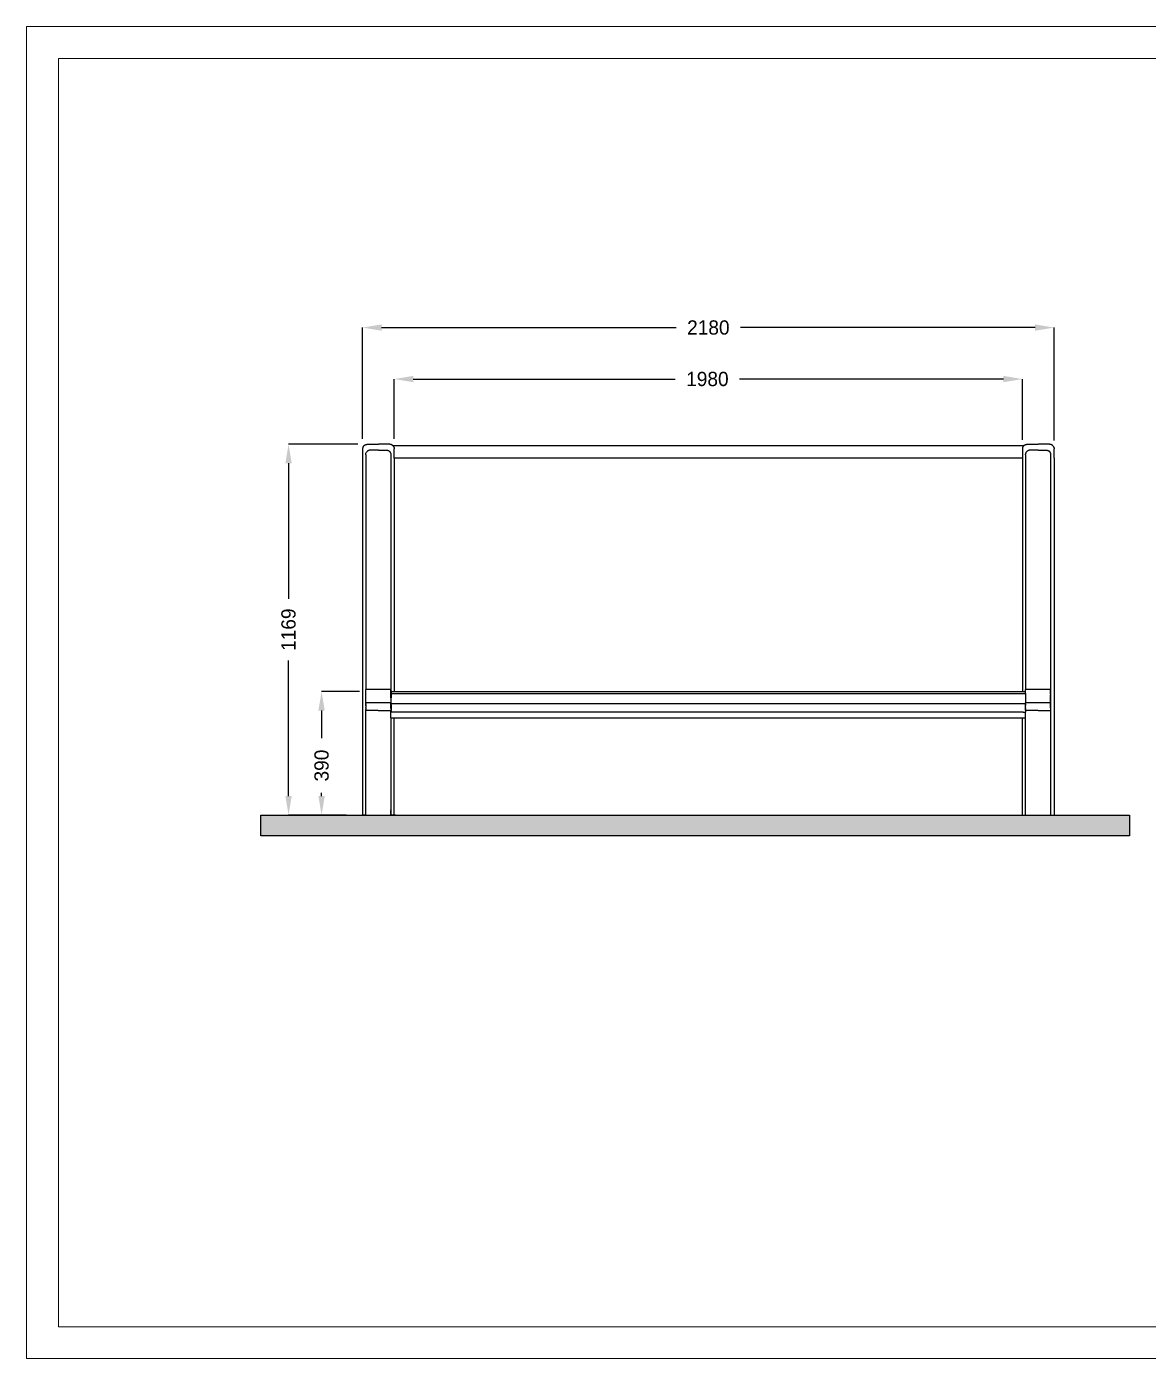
# Model space of a CAD drawing. Header units: millimetres. Extents: x 462 to 6402, y 441 to 4641.
# Drawn here: x 462 to 3998, y 441 to 4641 of the extents above; entities that cross this region are included whole.
import ezdxf

# ---------------------------------------------------------------- set-up
doc = ezdxf.new("R2010")
doc.units = ezdxf.units.MM
doc.header["$PDSIZE"] = -1
doc.layers.add('tabelka', color=7, linetype='Continuous')
doc.layers.add('WYMIAR', color=7, linetype='Continuous')
doc.layers.add('wymiary', color=255, linetype='Continuous', lineweight=40)
doc.dimstyles.get("Standard").update_dxf_attribs({"dimtxt": 0.18, "dimasz": 0.18, "dimexe": 0.18, "dimexo": 0.0625, "dimgap": 0.09, "dimtad": 0, "dimtih": 1, "dimtoh": 1, "dimdec": 4, "dimzin": 0, "dimdsep": 46, "dimtxsty": 'Standard', "dimcen": 0.09, "dimadec": 0, "dimazin": 0, "dimtfac": 1, "dimtdec": 4, "dimtofl": 0, "dimtmove": 0, "dimatfit": 3, "dimfxl": 1, "dimtolj": 1, "dimtzin": 0, "dimarcsym": 0})

# ---------------------------------------------------------------- blocks, each defined once
blk = doc.blocks.new('*D19')
at = {"layer": 'Defpoints', "color": 0, "transparency": 16777216}
for p in [(3700.8, 3692), (1520.8, 2110.9), (3700.8, 2105.4)]:
    blk.add_point(p, dxfattribs=at)
at = {"layer": 'WYMIAR', "color": 0, "lineweight": -2, "transparency": 16777216}
for p, q in [((1520.8, 3340.9), (1520.8, 3692)), ((3700.8, 3335.4), (3700.8, 3692))]:
    blk.add_line(p, q, dxfattribs=at)
at = {"layer": 'WYMIAR', "color": 0, "transparency": 16777216}
for p, q in [((1580.8, 3692), (2509.5, 3692)), ((3640.8, 3692), (2712, 3692))]:
    blk.add_line(p, q, dxfattribs=at)
for points in [[(1580.8, 3702), (1580.8, 3682), (1520.8, 3692)], [(3640.8, 3702), (3640.8, 3682), (3700.8, 3692)]]:
    blk.add_solid(points, dxfattribs=at)
at = {"layer": 'WYMIAR', "color": 0, "transparency": 16777216, "insert": (2610.8, 3692), "char_height": 45, "attachment_point": 5}
blk.add_mtext('\\A1;2180', dxfattribs=at)
blk = doc.blocks.new('*D20')
at = {"layer": 'Defpoints', "color": 0, "transparency": 16777216}
for p in [(3600.8, 3529.7), (1620.8, 2420.7), (3600.8, 2417.9)]:
    blk.add_point(p, dxfattribs=at)
at = {"layer": 'WYMIAR', "color": 0, "lineweight": -2, "transparency": 16777216}
for p, q in [((1620.8, 3340.7), (1620.8, 3529.7)), ((3600.8, 3337.9), (3600.8, 3529.7))]:
    blk.add_line(p, q, dxfattribs=at)
at = {"layer": 'WYMIAR', "color": 0, "transparency": 16777216}
for p, q in [((1680.8, 3529.7), (2506.6, 3529.7)), ((3540.8, 3529.7), (2709.1, 3529.7))]:
    blk.add_line(p, q, dxfattribs=at)
for points in [[(1680.8, 3539.7), (1680.8, 3519.7), (1620.8, 3529.7)], [(3540.8, 3539.7), (3540.8, 3519.7), (3600.8, 3529.7)]]:
    blk.add_solid(points, dxfattribs=at)
at = {"layer": 'WYMIAR', "color": 0, "transparency": 16777216, "insert": (2607.8, 3529.7), "char_height": 45, "attachment_point": 5}
blk.add_mtext('\\A1;1980', dxfattribs=at)
blk = doc.blocks.new('*D21')
at = {"layer": 'Defpoints', "color": 0, "transparency": 16777216}
for p in [(1391.7, 2544.3), (1611.6, 2544.3), (1568.8, 2154.4)]:
    blk.add_point(p, dxfattribs=at)
at = {"layer": 'WYMIAR', "color": 0, "lineweight": -2, "transparency": 16777216}
for p, q in [((1511.6, 2544.3), (1391.5, 2544.3)), ((1468.8, 2154.4), (1391.5, 2154.4))]:
    blk.add_line(p, q, dxfattribs=at)
at = {"layer": 'WYMIAR', "color": 0, "transparency": 16777216}
for p, q in [((1391.7, 2484.3), (1391.7, 2396.9)), ((1391.7, 2214.4), (1391.7, 2224.4))]:
    blk.add_line(p, q, dxfattribs=at)
for points in [[(1381.7, 2484.3), (1401.7, 2484.3), (1391.7, 2544.3)], [(1381.7, 2214.4), (1401.7, 2214.4), (1391.7, 2154.4)]]:
    blk.add_solid(points, dxfattribs=at)
at = {"layer": 'WYMIAR', "color": 0, "transparency": 16777216, "insert": (1391.7, 2310.7), "char_height": 45, "attachment_point": 5, "rotation": 90}
blk.add_mtext('\\A1;390', dxfattribs=at)
blk = doc.blocks.new('*D22')
at = {"layer": 'Defpoints', "color": 0, "transparency": 16777216}
for p in [(1287.5, 3323.9), (1605.8, 3323.9), (1520.8, 2154.5)]:
    blk.add_point(p, dxfattribs=at)
at = {"layer": 'WYMIAR', "color": 0, "lineweight": -2, "transparency": 16777216}
for p, q in [((1505.8, 3323.9), (1287.4, 3323.9)), ((1420.8, 2154.5), (1287.4, 2154.5))]:
    blk.add_line(p, q, dxfattribs=at)
at = {"layer": 'WYMIAR', "color": 0, "transparency": 16777216}
for p, q in [((1287.5, 3263.9), (1287.5, 2836.7)), ((1287.5, 2214.5), (1287.5, 2641.7))]:
    blk.add_line(p, q, dxfattribs=at)
for points in [[(1277.5, 3263.9), (1297.5, 3263.9), (1287.5, 3323.9)], [(1277.5, 2214.5), (1297.5, 2214.5), (1287.5, 2154.5)]]:
    blk.add_solid(points, dxfattribs=at)
at = {"layer": 'WYMIAR', "color": 0, "transparency": 16777216, "insert": (1287.5, 2739.2), "char_height": 45, "attachment_point": 5, "rotation": 90}
blk.add_mtext('\\A1;1169', dxfattribs=at)

msp = doc.modelspace()

# ---------------------------------------------------------------- hatches: boundary and pattern name
at = {"layer": 'wymiary'}
h = msp.add_hatch(color=256, dxfattribs=at)
h.dxf.hatch_style = 1
h.set_gradient(color1=(173, 173, 173), one_color=1, tint=1)
h.paths.add_polyline_path([(1199.8, 2154.4), (3938.4, 2154.4), (3938.4, 2089), (1199.8, 2089)])

# ---------------------------------------------------------------- linework, layer by layer
for p, q in [((1524.1, 3318.5), (1523.7, 3317.9)), ((1524.6, 3319.1), (1524.1, 3318.5)), ((1525.2, 3319.6), (1524.6, 3319.1)), ((1525.2, 3319.7), (1525.8, 3320.2)), ((1525.2, 3319.6), (1525.2, 3319.7)), ((1525.8, 3320.2), (1526.4, 3320.7)), ((1526.4, 3320.7), (1527, 3321.1)), ((1527, 3321.1), (1527.6, 3321.6)), ((1527.6, 3321.6), (1528.3, 3322)), ((1528.3, 3322), (1529, 3322.3)), ((1529, 3322.3), (1529.7, 3322.7)), ((1529.7, 3322.7), (1530.4, 3323)), ((1530.4, 3323), (1531.2, 3323.2)), ((1531.2, 3323.2), (1531.9, 3323.4)), ((1531.9, 3323.4), (1532.7, 3323.6)), ((1532.7, 3323.6), (1533.5, 3323.7)), ((1533.5, 3323.7), (1534.2, 3323.8)), ((1534.2, 3323.8), (1535, 3323.9)), ((1535, 3323.9), (1535.8, 3323.9)), ((1535.8, 3323.9), (1567.1, 3323.9)), ((1567.1, 3323.9), (1570.8, 3323.9)), ((1574.4, 3323.9), (1570.8, 3323.9)), ((1605.8, 3323.9), (1574.4, 3323.9)), ((1606.6, 3323.9), (1605.8, 3323.9)), ((1606.6, 3323.9), (1605.8, 3323.9)), ((1607.4, 3323.8), (1606.6, 3323.9)), ((1608.1, 3323.7), (1607.4, 3323.8)), ((1608.9, 3323.6), (1608.1, 3323.7)), ((1609.7, 3323.4), (1608.9, 3323.6)), ((1610.4, 3323.2), (1609.7, 3323.4)), ((1611.2, 3323), (1610.4, 3323.2)), ((1611.9, 3322.7), (1611.2, 3323)), ((1612.6, 3322.3), (1611.9, 3322.7)), ((1613.3, 3322), (1612.6, 3322.3)), ((1613.9, 3321.6), (1613.3, 3322)), ((1614.6, 3321.1), (1613.9, 3321.6)), ((1615.2, 3320.7), (1614.6, 3321.1)), ((1615.8, 3320.2), (1615.2, 3320.7)), ((1616.4, 3319.7), (1615.8, 3320.2)), ((1616.4, 3319.6), (1616.4, 3319.7)), ((1616.4, 3319.6), (1616.9, 3319.1)), ((3604.8, 3319.3), (1616.7, 3319.3)), ((1616.9, 3319.1), (1617.4, 3318.5)), ((1617.4, 3318.5), (1617.9, 3317.9)), ((3604.1, 3318.5), (3603.7, 3317.9)), ((3604.6, 3319.1), (3604.1, 3318.5)), ((3605.2, 3319.6), (3604.6, 3319.1)), ((3605.2, 3319.7), (3605.8, 3320.2)), ((3605.2, 3319.6), (3605.2, 3319.7)), ((3605.8, 3320.2), (3606.4, 3320.7)), ((3606.4, 3320.7), (3607, 3321.1)), ((3607, 3321.1), (3607.6, 3321.6)), ((3607.6, 3321.6), (3608.3, 3322)), ((3608.3, 3322), (3609, 3322.3)), ((3609, 3322.3), (3609.7, 3322.7)), ((3609.7, 3322.7), (3610.4, 3323)), ((3610.4, 3323), (3611.2, 3323.2)), ((3611.2, 3323.2), (3611.9, 3323.4)), ((3611.9, 3323.4), (3612.7, 3323.6)), ((3612.7, 3323.6), (3613.5, 3323.7)), ((3613.5, 3323.7), (3614.2, 3323.8)), ((3614.2, 3323.8), (3615, 3323.9)), ((3615, 3323.9), (3615.8, 3323.9)), ((3615.8, 3323.9), (3647.1, 3323.9)), ((3647.1, 3323.9), (3650.8, 3323.9)), ((3654.4, 3323.9), (3650.8, 3323.9)), ((3685.8, 3323.9), (3654.4, 3323.9)), ((3686.6, 3323.9), (3685.8, 3323.9)), ((3686.6, 3323.9), (3685.8, 3323.9)), ((3687.4, 3323.8), (3686.6, 3323.9)), ((3688.1, 3323.7), (3687.4, 3323.8)), ((3688.9, 3323.6), (3688.1, 3323.7)), ((3689.7, 3323.4), (3688.9, 3323.6)), ((3690.4, 3323.2), (3689.7, 3323.4)), ((3691.2, 3323), (3690.4, 3323.2)), ((3691.9, 3322.7), (3691.2, 3323)), ((3692.6, 3322.3), (3691.9, 3322.7)), ((3693.3, 3322), (3692.6, 3322.3)), ((3693.9, 3321.6), (3693.3, 3322)), ((3694.6, 3321.1), (3693.9, 3321.6)), ((3695.2, 3320.7), (3694.6, 3321.1)), ((3695.8, 3320.2), (3695.2, 3320.7)), ((3696.4, 3319.7), (3695.8, 3320.2)), ((3696.4, 3319.6), (3696.4, 3319.7)), ((3696.4, 3319.6), (3696.9, 3319.1)), ((3696.9, 3319.1), (3697.4, 3318.5)), ((3697.4, 3318.5), (3697.9, 3317.9)), ((1520.9, 3310.8), (1520.8, 3310.1)), ((1520.8, 3309.3), (1520.8, 3310.1)), ((1520.8, 3309.3), (1520.8, 2154.4)), ((1521, 3311.6), (1520.9, 3310.8)), ((1521.1, 3312.3), (1521, 3311.6)), ((1521.3, 3313.1), (1521.1, 3312.3)), ((1521.5, 3313.8), (1521.3, 3313.1)), ((1521.8, 3314.5), (1521.5, 3313.8)), ((1522.1, 3315.2), (1521.8, 3314.5)), ((1522.4, 3315.9), (1522.1, 3315.2)), ((1522.8, 3316.6), (1522.4, 3315.9)), ((1523.2, 3317.3), (1522.8, 3316.6)), ((1523.7, 3317.9), (1523.2, 3317.3)), ((1530.8, 3291.7), (1530.9, 3292.5)), ((1530.8, 3291), (1530.8, 3291.7)), ((1530.8, 3291), (1530.8, 2550.9)), ((1530.9, 3292.5), (1531, 3293.2)), ((1531, 3293.2), (1531.1, 3294)), ((1531.1, 3294), (1531.3, 3294.7)), ((1531.3, 3294.7), (1531.5, 3295.5)), ((1531.5, 3295.5), (1531.8, 3296.2)), ((1535.7, 3301.8), (1535.1, 3301.3)), ((1536.3, 3302.3), (1535.7, 3301.8)), ((1536.9, 3302.7), (1536.3, 3302.3)), ((1537.6, 3303.2), (1536.9, 3302.7)), ((1538.3, 3303.6), (1537.6, 3303.2)), ((1539, 3304), (1538.3, 3303.6)), ((1539.7, 3304.3), (1539, 3304)), ((1540.4, 3304.6), (1539.7, 3304.3)), ((1541.1, 3304.8), (1540.4, 3304.6)), ((1541.9, 3305), (1541.1, 3304.8)), ((1542.7, 3305.2), (1541.9, 3305)), ((1543.4, 3305.4), (1542.7, 3305.2)), ((1544.2, 3305.5), (1543.4, 3305.4)), ((1545, 3305.5), (1544.2, 3305.5)), ((1545.8, 3305.5), (1545, 3305.5)), ((1570.8, 3305.5), (1545.8, 3305.5)), ((1570.8, 3305.5), (1595.8, 3305.5)), ((1595.8, 3305.5), (1596.6, 3305.5)), ((1596.6, 3305.5), (1597.4, 3305.5)), ((1597.4, 3305.5), (1598.1, 3305.4)), ((1598.1, 3305.4), (1598.9, 3305.2)), ((1598.9, 3305.2), (1599.7, 3305)), ((1599.7, 3305), (1600.4, 3304.8)), ((1600.4, 3304.8), (1601.2, 3304.6)), ((1601.2, 3304.6), (1601.9, 3304.3)), ((1601.9, 3304.3), (1602.6, 3304)), ((1602.6, 3304), (1603.3, 3303.6)), ((1603.3, 3303.6), (1604, 3303.2)), ((1604, 3303.2), (1604.6, 3302.7)), ((1604.6, 3302.7), (1605.3, 3302.3)), ((1605.3, 3302.3), (1605.9, 3301.8)), ((1605.9, 3301.8), (1606.4, 3301.3)), ((1606.9, 3300.7), (1606.4, 3301.3)), ((1607.4, 3300.2), (1607, 3300.7)), ((1607.9, 3299.5), (1607.5, 3300.1)), ((1608.4, 3298.9), (1608, 3299.5)), ((1608.8, 3298.3), (1608.4, 3298.9)), ((1609.2, 3297.6), (1608.8, 3298.2)), ((1609.2, 3297.5), (1609.2, 3297.6)), ((1609.5, 3296.9), (1609.2, 3297.5)), ((1609.8, 3296.2), (1609.5, 3296.9)), ((1610.1, 3295.5), (1609.8, 3296.2)), ((1610.3, 3294.7), (1610.1, 3295.5)), ((1610.3, 3294.5), (1610.3, 3294.7)), ((1610.5, 3294), (1610.3, 3294.5)), ((1610.6, 3293.2), (1610.5, 3294)), ((1610.7, 3292.5), (1610.6, 3293.2)), ((1610.8, 3291.7), (1610.7, 3292.5)), ((1610.8, 3291), (1610.8, 3291.7)), ((1610.8, 3280), (1610.8, 3291)), ((1610.8, 3279.9), (1610.8, 3280)), ((1610.8, 2550.9), (1610.8, 3279.9)), ((1617.9, 3317.9), (1618.4, 3317.3)), ((1618.4, 3317.3), (1618.8, 3316.6)), ((1618.8, 3316.6), (1619.2, 3315.9)), ((1619.2, 3315.9), (1619.5, 3315.2)), ((1619.5, 3315.2), (1619.8, 3314.5)), ((1619.8, 3314.5), (1620.1, 3313.8)), ((1620.1, 3313.8), (1620.3, 3313.1)), ((1620.3, 3313.1), (1620.5, 3312.3)), ((1620.5, 3312.3), (1620.6, 3311.6)), ((1620.6, 3311.6), (1620.7, 3310.8)), ((1620.7, 3310.8), (1620.8, 3310.1)), ((1620.8, 3309.3), (1620.8, 3310.1)), ((1620.8, 3279.9), (1620.8, 3309.3)), ((3600.8, 3279.9), (1620.8, 3279.9)), ((1620.8, 3279.9), (1620.8, 2544.3)), ((3600.9, 3310.8), (3600.8, 3310.1)), ((3600.8, 3309.3), (3600.8, 3310.1)), ((3600.8, 3309.7), (3600.8, 2544.3)), ((3601, 3311.6), (3600.9, 3310.8)), ((3601.1, 3312.3), (3601, 3311.6)), ((3601.3, 3313.1), (3601.1, 3312.3)), ((3601.5, 3313.8), (3601.3, 3313.1)), ((3601.8, 3314.5), (3601.5, 3313.8)), ((3602.1, 3315.2), (3601.8, 3314.5)), ((3602.4, 3315.9), (3602.1, 3315.2)), ((3602.8, 3316.6), (3602.4, 3315.9)), ((3603.2, 3317.3), (3602.8, 3316.6)), ((3603.7, 3317.9), (3603.2, 3317.3)), ((3610.8, 3291.7), (3610.9, 3292.5)), ((3610.8, 3291), (3610.8, 3291.7)), ((3610.8, 3291), (3610.8, 2550.9)), ((3610.9, 3292.5), (3611, 3293.2)), ((3611, 3293.2), (3611.1, 3294)), ((3611.1, 3294), (3611.3, 3294.7)), ((3611.3, 3294.7), (3611.5, 3295.5)), ((3611.5, 3295.5), (3611.8, 3296.2)), ((3615.7, 3301.8), (3615.1, 3301.3)), ((3616.3, 3302.3), (3615.7, 3301.8)), ((3616.9, 3302.7), (3616.3, 3302.3)), ((3617.6, 3303.2), (3616.9, 3302.7)), ((3618.3, 3303.6), (3617.6, 3303.2)), ((3619, 3304), (3618.3, 3303.6)), ((3619.7, 3304.3), (3619, 3304)), ((3620.4, 3304.6), (3619.7, 3304.3)), ((3621.1, 3304.8), (3620.4, 3304.6)), ((3621.9, 3305), (3621.1, 3304.8)), ((3622.7, 3305.2), (3621.9, 3305)), ((3623.4, 3305.4), (3622.7, 3305.2)), ((3624.2, 3305.5), (3623.4, 3305.4)), ((3625, 3305.5), (3624.2, 3305.5)), ((3625.8, 3305.5), (3625, 3305.5)), ((3650.8, 3305.5), (3625.8, 3305.5)), ((3650.8, 3305.5), (3675.8, 3305.5)), ((3675.8, 3305.5), (3676.6, 3305.5)), ((3676.6, 3305.5), (3677.4, 3305.5)), ((3677.4, 3305.5), (3678.1, 3305.4)), ((3678.1, 3305.4), (3678.9, 3305.2)), ((3678.9, 3305.2), (3679.7, 3305)), ((3679.7, 3305), (3680.4, 3304.8)), ((3680.4, 3304.8), (3681.2, 3304.6)), ((3681.2, 3304.6), (3681.9, 3304.3)), ((3681.9, 3304.3), (3682.6, 3304)), ((3682.6, 3304), (3683.3, 3303.6)), ((3683.3, 3303.6), (3684, 3303.2)), ((3684, 3303.2), (3684.6, 3302.7)), ((3684.6, 3302.7), (3685.3, 3302.3)), ((3685.3, 3302.3), (3685.9, 3301.8)), ((3685.9, 3301.8), (3686.4, 3301.3)), ((3686.9, 3300.7), (3686.4, 3301.3)), ((3687.4, 3300.2), (3687, 3300.7)), ((3687.9, 3299.5), (3687.5, 3300.1)), ((3688.4, 3298.9), (3688, 3299.5)), ((3688.8, 3298.3), (3688.4, 3298.9)), ((3689.2, 3297.6), (3688.8, 3298.2)), ((3689.2, 3297.5), (3689.2, 3297.6)), ((3689.5, 3296.9), (3689.2, 3297.5)), ((3689.8, 3296.2), (3689.5, 3296.9)), ((3690.1, 3295.5), (3689.8, 3296.2)), ((3690.3, 3294.7), (3690.1, 3295.5)), ((3690.3, 3294.5), (3690.3, 3294.7)), ((3690.5, 3294), (3690.3, 3294.5)), ((3690.6, 3293.2), (3690.5, 3294)), ((3690.7, 3292.5), (3690.6, 3293.2)), ((3690.8, 3291.7), (3690.7, 3292.5)), ((3690.8, 3291), (3690.8, 3291.7)), ((3690.8, 3280), (3690.8, 3291)), ((3690.8, 3279.9), (3690.8, 3280)), ((3690.8, 2550.9), (3690.8, 3279.9)), ((3697.9, 3317.9), (3698.4, 3317.3)), ((3698.4, 3317.3), (3698.8, 3316.6)), ((3698.8, 3316.6), (3699.2, 3315.9)), ((3699.2, 3315.9), (3699.5, 3315.2)), ((3699.5, 3315.2), (3699.8, 3314.5)), ((3699.8, 3314.5), (3700.1, 3313.8)), ((3700.1, 3313.8), (3700.3, 3313.1)), ((3700.3, 3313.1), (3700.5, 3312.3)), ((3700.5, 3312.3), (3700.6, 3311.6)), ((3700.6, 3311.6), (3700.7, 3310.8)), ((3700.7, 3310.8), (3700.8, 3310.1)), ((3700.8, 3309.3), (3700.8, 3310.1)), ((3700.8, 3279.9), (3700.8, 3309.3)), ((3700.8, 3279.9), (3700.8, 2154.4)), ((1530.8, 2550.9), (1530.8, 2550.6)), ((1530.8, 2550.6), (1530.8, 2549.9)), ((1530.8, 2550.2), (1531, 2550.5)), ((1530.8, 2549.9), (1530.8, 2550.2)), ((1530.8, 2509), (1530.8, 2549.9)), ((1531, 2550.5), (1531.1, 2550.6)), ((1531.1, 2550.6), (1531.2, 2550.7)), ((1531.2, 2550.7), (1531.5, 2550.9)), ((1531.5, 2550.9), (1531.8, 2550.9)), ((1610.8, 2550.9), (1531.8, 2550.9)), ((1609.7, 2550.2), (1609.6, 2550.5)), ((1609.8, 2550.1), (1609.7, 2550.2)), ((1609.8, 2549.9), (1609.8, 2550.1)), ((1609.8, 2544.3), (1609.8, 2549.9)), ((1609.8, 2544.3), (1610.8, 2544.3)), ((1609.8, 2537.9), (1609.8, 2544.3)), ((1609.8, 2535), (1609.8, 2537.9)), ((1609.8, 2524.5), (1609.8, 2535)), ((1609.8, 2524.5), (1609.8, 2509)), ((1610.8, 2550.6), (1610.8, 2550.9)), ((1610.8, 2544.3), (1610.8, 2550.6)), ((1610.8, 2546.4), (1610.8, 2536.9)), ((1610.8, 2544.3), (1620.8, 2544.3)), ((1610.8, 2537.9), (3610.8, 2537.9)), ((1610.8, 2535), (1610.8, 2537.9)), ((1610.8, 2535), (1610.8, 2524.5)), ((1610.8, 2509), (1610.8, 2524.5)), ((1620.8, 2544.3), (3600.8, 2544.3)), ((3600.8, 2544.3), (3610.8, 2544.3)), ((3610.8, 2550.9), (3610.8, 2550.6)), ((3610.8, 2550.6), (3610.8, 2549.9)), ((3610.8, 2550.2), (3611, 2550.5)), ((3610.8, 2549.9), (3610.8, 2550.2)), ((3610.8, 2544.3), (3610.8, 2549.9)), ((3610.8, 2537.9), (3610.8, 2544.3)), ((3610.8, 2541.8), (3610.8, 2542.4)), ((3610.8, 2537.9), (3610.8, 2509)), ((3611, 2550.5), (3611.1, 2550.6)), ((3650.3, 2550.6), (3611.1, 2550.6)), ((3689.6, 2550.5), (3650.3, 2550.6)), ((3689.7, 2550.2), (3689.6, 2550.5)), ((3689.8, 2550.1), (3689.7, 2550.2)), ((3689.8, 2549.9), (3689.8, 2550.1)), ((3689.8, 2540.9), (3689.8, 2549.9)), ((3689.8, 2540.9), (3689.8, 2540.8)), ((3689.8, 2535.7), (3689.8, 2540.8)), ((3689.8, 2535.7), (3689.8, 2533)), ((3689.8, 2509), (3689.8, 2533)), ((3690.8, 2550.6), (3690.8, 2550.9)), ((3690.8, 2540.9), (3690.8, 2550.6)), ((3690.8, 2540.8), (3690.8, 2540.9)), ((3690.8, 2535.7), (3690.8, 2540.8)), ((3690.8, 2533), (3690.8, 2535.7)), ((3690.8, 2509), (3690.8, 2533)), ((1530.8, 2508.4), (1530.8, 2509)), ((1570.3, 2509), (1530.8, 2509)), ((1530.8, 2508), (1530.8, 2508.4)), ((1530.8, 2508), (1530.8, 2507.6)), ((1530.8, 2507.1), (1530.8, 2507.6)), ((1530.8, 2507.1), (1530.8, 2506.6)), ((1530.8, 2506), (1530.8, 2506.6)), ((1530.8, 2505.4), (1530.8, 2506)), ((1530.8, 2504.8), (1530.8, 2505.4)), ((1530.8, 2504.8), (1530.8, 2504.5)), ((1530.8, 2504.5), (1530.8, 2504.1)), ((1530.8, 2504.1), (1530.8, 2503.4)), ((1530.8, 2502.6), (1530.8, 2503.4)), ((1530.8, 2502.6), (1530.8, 2501.8)), ((1530.8, 2501), (1530.8, 2501.8)), ((1530.8, 2501), (1530.8, 2500.1)), ((1530.8, 2499.2), (1530.8, 2500.1)), ((1530.8, 2499.1), (1530.8, 2499.2)), ((1530.8, 2499.1), (1530.8, 2498.9)), ((1530.8, 2498.7), (1530.8, 2498.9)), ((1530.8, 2498.7), (1530.8, 2498.4)), ((1530.8, 2498.4), (1530.8, 2498.3)), ((1530.8, 2498.1), (1530.8, 2498.3)), ((1530.8, 2497.9), (1530.8, 2498.1)), ((1530.8, 2497.8), (1530.8, 2497.9)), ((1530.8, 2497.8), (1530.8, 2497.7)), ((1530.8, 2497.7), (1530.8, 2497.5)), ((1530.8, 2497.3), (1530.8, 2497.5)), ((1530.8, 2497.1), (1530.8, 2497.3)), ((1530.8, 2496.7), (1530.8, 2497.1)), ((1530.8, 2496.7), (1530.8, 2496.3)), ((1530.8, 2496.3), (1530.8, 2496.3)), ((1530.8, 2496.3), (1530.8, 2495.9)), ((1530.8, 2495.9), (1530.8, 2495.4)), ((1530.8, 2495.3), (1530.8, 2495.4)), ((1530.8, 2494.9), (1530.8, 2495.3)), ((1530.8, 2494.9), (1530.8, 2494.4)), ((1530.8, 2494.4), (1530.8, 2494.3)), ((1530.8, 2494.3), (1530.8, 2493.9)), ((1530.8, 2493.3), (1530.8, 2493.9)), ((1530.8, 2493.3), (1530.8, 2493.3)), ((1530.8, 2493.3), (1530.8, 2492.8)), ((1530.8, 2492.2), (1530.8, 2492.8)), ((1530.8, 2491.6), (1530.8, 2492.2)), ((1530.8, 2491.6), (1530.8, 2491.1)), ((1530.8, 2491), (1530.8, 2491.1)), ((1530.8, 2491), (1530.8, 2490.3)), ((1530.8, 2490.3), (1530.8, 2490)), ((1530.8, 2490), (1530.8, 2489.7)), ((1530.8, 2489.7), (1530.8, 2489.1)), ((1530.8, 2489.1), (1530.8, 2488.9)), ((1530.8, 2488.9), (1530.8, 2488.4)), ((1530.8, 2487.8), (1530.8, 2488.4)), ((1530.8, 2487.7), (1530.8, 2487.8)), ((1530.8, 2487.7), (1530.8, 2487.1)), ((1530.8, 2487.1), (1530.8, 2486.7)), ((1530.8, 2486.7), (1530.8, 2486.4)), ((1530.8, 2486.4), (1530.8, 2485.7)), ((1530.8, 2485.7), (1530.8, 2485.5)), ((1530.8, 2484.4), (1530.8, 2485.5)), ((1530.8, 2484.4), (1531.8, 2484.4)), ((1530.8, 2484.3), (1530.8, 2484.4)), ((1530.8, 2174.4), (1530.8, 2484.3)), ((1570.3, 2484.4), (1531.8, 2484.4)), ((1609.8, 2509), (1570.3, 2509)), ((1570.3, 2484.4), (1608.8, 2484.4)), ((1609.8, 2484.4), (1608.8, 2484.4)), ((1609.8, 2509), (1609.8, 2508.4)), ((1609.8, 2508.4), (1609.8, 2508)), ((1609.8, 2508), (1609.8, 2507.6)), ((1609.8, 2507.6), (1609.8, 2507.1)), ((1609.8, 2507.1), (1609.8, 2506.6)), ((1609.8, 2506), (1609.8, 2506.6)), ((1609.8, 2505.4), (1609.8, 2506)), ((1609.8, 2505.4), (1609.8, 2504.9)), ((1609.8, 2504.9), (1609.8, 2504.8)), ((1609.8, 2504.8), (1609.8, 2504.5)), ((1609.8, 2504.5), (1609.8, 2504.1)), ((1609.8, 2503.8), (1609.8, 2504.1)), ((1609.8, 2503.8), (1609.8, 2503.4)), ((1609.8, 2502.6), (1609.8, 2503.4)), ((1609.8, 2502.6), (1609.8, 2502)), ((1609.8, 2502), (1609.8, 2501.8)), ((1609.8, 2501.8), (1609.8, 2501)), ((1609.8, 2501), (1609.8, 2500.9)), ((1609.8, 2500.9), (1609.8, 2500.1)), ((1609.8, 2499.2), (1609.8, 2500.1)), ((1609.8, 2499.1), (1609.8, 2499.2)), ((1609.8, 2498.9), (1609.8, 2499.1)), ((1609.8, 2498.7), (1609.8, 2498.9)), ((1609.8, 2498.7), (1609.8, 2498.4)), ((1609.8, 2498.3), (1609.8, 2498.4)), ((1609.8, 2498.1), (1609.8, 2498.3)), ((1609.8, 2498.1), (1609.8, 2497.8)), ((1609.8, 2497.5), (1609.8, 2497.8)), ((1609.8, 2497.3), (1609.8, 2497.5)), ((1609.8, 2497.1), (1609.8, 2497.3)), ((1609.8, 2497.1), (1609.8, 2496.7)), ((1609.8, 2496.3), (1609.8, 2496.7)), ((1609.8, 2496.3), (1609.8, 2496.3)), ((1609.8, 2495.9), (1609.8, 2496.3)), ((1609.8, 2495.9), (1609.8, 2495.4)), ((1609.8, 2495.3), (1609.8, 2495.4)), ((1609.8, 2494.9), (1609.8, 2495.3)), ((1609.8, 2494.9), (1609.8, 2494.4)), ((1609.8, 2494.3), (1609.8, 2494.4)), ((1609.8, 2493.9), (1609.8, 2494.3)), ((1609.8, 2493.3), (1609.8, 2493.9)), ((1609.8, 2493.3), (1609.8, 2493.3)), ((1609.8, 2492.8), (1609.8, 2493.3)), ((1609.8, 2492.2), (1609.8, 2492.8)), ((1609.8, 2492.2), (1609.8, 2491.6)), ((1609.8, 2491.6), (1609.8, 2491.1)), ((1609.8, 2491), (1609.8, 2491.1)), ((1609.8, 2490.3), (1609.8, 2491)), ((1609.8, 2490.3), (1609.8, 2490)), ((1609.8, 2489.7), (1609.8, 2490)), ((1609.8, 2489.7), (1609.8, 2489.1)), ((1609.8, 2489.1), (1609.8, 2488.9)), ((1609.8, 2488.4), (1609.8, 2488.9)), ((1609.8, 2488.4), (1609.8, 2487.8)), ((1609.8, 2487.8), (1609.8, 2487.7)), ((1609.8, 2487.1), (1609.8, 2487.7)), ((1609.8, 2487.1), (1609.8, 2486.7)), ((1609.8, 2486.4), (1609.8, 2486.7)), ((1609.8, 2486.4), (1609.8, 2485.7)), ((1609.8, 2485.7), (1609.8, 2485.5)), ((1609.8, 2484.4), (1609.8, 2485.5)), ((1609.8, 2484.4), (1609.8, 2484.3)), ((1609.8, 2479.3), (1609.8, 2484.3)), ((1609.8, 2479.3), (1610.8, 2479.3)), ((1609.8, 2479.2), (1609.8, 2479.3)), ((1609.8, 2479.2), (1610.8, 2479.2)), ((1609.8, 2460.9), (1609.8, 2479.2)), ((1610.8, 2508.4), (1610.8, 2509)), ((1610.8, 2508), (1610.8, 2508.4)), ((1610.8, 2507.6), (1610.8, 2508)), ((1610.8, 2507.1), (1610.8, 2507.6)), ((1610.8, 2506.6), (1610.8, 2507.1)), ((1610.8, 2506), (1610.8, 2506.6)), ((1610.8, 2505.4), (1610.8, 2506)), ((1610.8, 2504.9), (1610.8, 2505.4)), ((3610.8, 2504.9), (1610.8, 2504.9)), ((1610.8, 2504.8), (1610.8, 2504.9)), ((1610.8, 2503.9), (1610.8, 2504.9)), ((1610.8, 2504.5), (1610.8, 2504.8)), ((1610.8, 2504.1), (1610.8, 2504.5)), ((1610.8, 2503.8), (1610.8, 2504.1)), ((1610.8, 2503.8), (1610.8, 2503.4)), ((1610.8, 2502.6), (1610.8, 2503.4)), ((1610.8, 2502.6), (1610.8, 2502)), ((1610.8, 2502), (1610.8, 2501.8)), ((1610.8, 2501.8), (1610.8, 2501)), ((1610.8, 2501), (1610.8, 2500.9)), ((1610.8, 2500.1), (1610.8, 2500.9)), ((1610.8, 2500.1), (1610.8, 2499.2)), ((1610.8, 2499.2), (1610.8, 2499.1)), ((1610.8, 2499.1), (1610.8, 2498.9)), ((1610.8, 2498.9), (1610.8, 2498.7)), ((1610.8, 2498.7), (1610.8, 2498.4)), ((1610.8, 2498.4), (1610.8, 2498.3)), ((1610.8, 2498.3), (1610.8, 2498.1)), ((1610.8, 2498.1), (1610.8, 2497.8)), ((1610.8, 2497.4), (1610.8, 2497.8)), ((1610.8, 2497.4), (1610.8, 2497.3)), ((1610.8, 2497.3), (1610.8, 2497.1)), ((1610.8, 2497.1), (1610.8, 2496.7)), ((1610.8, 2496.7), (1610.8, 2496.3)), ((1610.8, 2496.3), (1610.8, 2496.3)), ((1610.8, 2496.3), (1610.8, 2495.9)), ((1610.8, 2495.9), (1610.8, 2495.4)), ((1610.8, 2495.4), (1610.8, 2495.3)), ((1610.8, 2494.9), (1610.8, 2495.3)), ((1610.8, 2494.9), (1610.8, 2494.4)), ((1610.8, 2494.4), (1610.8, 2494.3)), ((1610.8, 2493.8), (1610.8, 2494.3)), ((1610.8, 2493.8), (1610.8, 2493.3)), ((1610.8, 2493.3), (1610.8, 2493.3)), ((1610.8, 2493.3), (1610.8, 2492.8)), ((1610.8, 2492.8), (1610.8, 2492.2)), ((1610.8, 2492.2), (1610.8, 2491.6)), ((1610.8, 2491.1), (1610.8, 2491.6)), ((1610.8, 2491.1), (1610.8, 2491)), ((1610.8, 2491), (1610.8, 2490.3)), ((1610.8, 2490.3), (1610.8, 2490)), ((1610.8, 2490), (1610.8, 2489.7)), ((1610.8, 2489.7), (1610.8, 2489.1)), ((1610.8, 2489.1), (1610.8, 2488.9)), ((1610.8, 2488.9), (1610.8, 2488.4)), ((1610.8, 2488.4), (1610.8, 2487.8)), ((1610.8, 2487.8), (1610.8, 2487.7)), ((1610.8, 2487.7), (1610.8, 2487.1)), ((1610.8, 2487.1), (1610.8, 2486.7)), ((1610.8, 2486.7), (1610.8, 2486.4)), ((1610.8, 2485.7), (1610.8, 2486.4)), ((1610.8, 2485.7), (1610.8, 2485.5)), ((1610.8, 2484.4), (1610.8, 2485.5)), ((1610.8, 2484.4), (1610.8, 2484.3)), ((1610.8, 2484.3), (1610.8, 2479.3)), ((1610.8, 2479.3), (1610.8, 2479.2)), ((3603.4, 2479.2), (1610.8, 2479.2)), ((3603.4, 2479.2), (3605.6, 2479.2)), ((3605.6, 2479.2), (3608.2, 2479.2)), ((3608.2, 2479.2), (3610.8, 2479.2)), ((3610.8, 2508.4), (3610.8, 2509)), ((3650.3, 2509), (3610.8, 2509)), ((3610.8, 2508), (3610.8, 2508.4)), ((3610.8, 2508), (3610.8, 2507.6)), ((3610.8, 2507.1), (3610.8, 2507.6)), ((3610.8, 2507.1), (3610.8, 2506.6)), ((3610.8, 2506), (3610.8, 2506.6)), ((3610.8, 2505.4), (3610.8, 2506)), ((3610.8, 2504.9), (3610.8, 2505.4)), ((3610.8, 2504.8), (3610.8, 2504.9)), ((3610.8, 2504.5), (3610.8, 2504.8)), ((3610.8, 2504.5), (3610.8, 2504.1)), ((3610.8, 2504.1), (3610.8, 2503.8)), ((3610.8, 2503.8), (3610.8, 2503.4)), ((3610.8, 2501), (3610.8, 2503.8)), ((3610.8, 2503.4), (3610.8, 2502.6)), ((3610.8, 2501.8), (3610.8, 2502.6)), ((3610.8, 2501.8), (3610.8, 2501)), ((3610.8, 2501), (3610.8, 2500.1)), ((3610.8, 2499.2), (3610.8, 2500.1)), ((3610.8, 2498.3), (3610.8, 2499.2)), ((3610.8, 2497.3), (3610.8, 2498.3)), ((3610.8, 2496.3), (3610.8, 2497.3)), ((3610.8, 2495.3), (3610.8, 2496.3)), ((3610.8, 2494.3), (3610.8, 2495.3)), ((3610.8, 2493.3), (3610.8, 2494.3)), ((3610.8, 2493.3), (3610.8, 2492.2)), ((3610.8, 2491.1), (3610.8, 2492.2)), ((3610.8, 2490), (3610.8, 2491.1)), ((3610.8, 2490), (3610.8, 2488.9)), ((3610.8, 2487.8), (3610.8, 2488.9)), ((3610.8, 2487.8), (3610.8, 2487.1)), ((3610.8, 2486.7), (3610.8, 2487.1)), ((3610.8, 2485.5), (3610.8, 2486.7)), ((3610.8, 2485.5), (3610.8, 2484.4)), ((3610.8, 2484.4), (3611.8, 2484.4)), ((3610.8, 2484.4), (3610.8, 2479.3)), ((3610.8, 2479.2), (3610.8, 2479.3)), ((3610.8, 2460.9), (3610.8, 2479.2)), ((3650.3, 2484.4), (3611.8, 2484.4)), ((3689.8, 2509), (3650.3, 2509)), ((3650.3, 2484.4), (3688.8, 2484.4)), ((3689.8, 2484.4), (3688.8, 2484.4)), ((3689.8, 2508.4), (3689.8, 2509)), ((3689.8, 2508), (3689.8, 2508.4)), ((3689.8, 2508), (3689.8, 2507.6)), ((3689.8, 2507.6), (3689.8, 2507.1)), ((3689.8, 2507.1), (3689.8, 2506.6)), ((3689.8, 2506), (3689.8, 2506.6)), ((3689.8, 2505.4), (3689.8, 2506)), ((3689.8, 2505.4), (3689.8, 2504.8)), ((3689.8, 2504.8), (3689.8, 2504.5)), ((3689.8, 2504.5), (3689.8, 2504.1)), ((3689.8, 2503.4), (3689.8, 2504.1)), ((3689.8, 2502.6), (3689.8, 2503.4)), ((3689.8, 2502.6), (3689.8, 2501.8)), ((3689.8, 2501), (3689.8, 2501.8)), ((3689.8, 2501), (3689.8, 2500.1)), ((3689.8, 2499.2), (3689.8, 2500.1)), ((3689.8, 2499.1), (3689.8, 2499.2)), ((3689.8, 2498.9), (3689.8, 2499.1)), ((3689.8, 2498.7), (3689.8, 2498.9)), ((3689.8, 2498.7), (3689.8, 2498.4)), ((3689.8, 2498.3), (3689.8, 2498.4)), ((3689.8, 2498.1), (3689.8, 2498.3)), ((3689.8, 2498.1), (3689.8, 2497.8)), ((3689.8, 2497.5), (3689.8, 2497.8)), ((3689.8, 2497.3), (3689.8, 2497.5)), ((3689.8, 2497.1), (3689.8, 2497.3)), ((3689.8, 2497.1), (3689.8, 2496.7)), ((3689.8, 2496.3), (3689.8, 2496.7)), ((3689.8, 2496.3), (3689.8, 2496.3)), ((3689.8, 2495.9), (3689.8, 2496.3)), ((3689.8, 2495.9), (3689.8, 2495.4)), ((3689.8, 2495.3), (3689.8, 2495.4)), ((3689.8, 2494.9), (3689.8, 2495.3)), ((3689.8, 2494.9), (3689.8, 2494.4)), ((3689.8, 2494.3), (3689.8, 2494.4)), ((3689.8, 2493.9), (3689.8, 2494.3)), ((3689.8, 2493.3), (3689.8, 2493.9)), ((3689.8, 2493.3), (3689.8, 2493.3)), ((3689.8, 2493.3), (3689.8, 2492.8)), ((3689.8, 2492.8), (3689.8, 2492.2)), ((3689.8, 2492.2), (3689.8, 2491.6)), ((3689.8, 2491.6), (3689.8, 2491.1)), ((3689.8, 2491.1), (3689.8, 2491)), ((3689.8, 2490.3), (3689.8, 2491)), ((3689.8, 2490.3), (3689.8, 2490)), ((3689.8, 2490), (3689.8, 2489.7)), ((3689.8, 2489.7), (3689.8, 2489.1)), ((3689.8, 2489.1), (3689.8, 2488.9)), ((3689.8, 2488.4), (3689.8, 2488.9)), ((3689.8, 2488.4), (3689.8, 2487.8)), ((3689.8, 2487.8), (3689.8, 2487.7)), ((3689.8, 2487.1), (3689.8, 2487.7)), ((3689.8, 2487.1), (3689.8, 2486.7)), ((3689.8, 2486.4), (3689.8, 2486.7)), ((3689.8, 2486.4), (3689.8, 2485.7)), ((3689.8, 2485.7), (3689.8, 2485.5)), ((3689.8, 2484.4), (3689.8, 2485.5)), ((3689.8, 2484.3), (3689.8, 2484.4)), ((3690.8, 2508.4), (3690.8, 2509)), ((3690.8, 2508), (3690.8, 2508.4)), ((3690.8, 2507.6), (3690.8, 2508)), ((3690.8, 2507.1), (3690.8, 2507.6)), ((3690.8, 2506.6), (3690.8, 2507.1)), ((3690.8, 2506), (3690.8, 2506.6)), ((3690.8, 2505.4), (3690.8, 2506)), ((3690.8, 2504.8), (3690.8, 2505.4)), ((3690.8, 2504.5), (3690.8, 2504.8)), ((3690.8, 2504.1), (3690.8, 2504.5)), ((3690.8, 2503.4), (3690.8, 2504.1)), ((3690.8, 2502.6), (3690.8, 2503.4)), ((3690.8, 2501.8), (3690.8, 2502.6)), ((3690.8, 2501), (3690.8, 2501.8)), ((3690.8, 2500.1), (3690.8, 2501)), ((3690.8, 2499.2), (3690.8, 2500.1)), ((3690.8, 2499.1), (3690.8, 2499.2)), ((3690.8, 2498.9), (3690.8, 2499.1)), ((3690.8, 2498.7), (3690.8, 2498.9)), ((3690.8, 2498.4), (3690.8, 2498.7)), ((3690.8, 2498.3), (3690.8, 2498.4)), ((3690.8, 2498.1), (3690.8, 2498.3)), ((3690.8, 2497.8), (3690.8, 2498.1)), ((3690.8, 2497.5), (3690.8, 2497.8)), ((3690.8, 2497.3), (3690.8, 2497.5)), ((3690.8, 2497.1), (3690.8, 2497.3)), ((3690.8, 2496.7), (3690.8, 2497.1)), ((3690.8, 2496.3), (3690.8, 2496.7)), ((3690.8, 2495.9), (3690.8, 2496.3)), ((3690.8, 2496.3), (3690.8, 2496.3)), ((3690.8, 2495.4), (3690.8, 2495.9)), ((3690.8, 2495.3), (3690.8, 2495.4)), ((3690.8, 2494.9), (3690.8, 2495.3)), ((3690.8, 2494.4), (3690.8, 2494.9)), ((3690.8, 2494.3), (3690.8, 2494.4)), ((3690.8, 2493.9), (3690.8, 2494.3)), ((3690.8, 2493.3), (3690.8, 2493.9)), ((3690.8, 2492.8), (3690.8, 2493.3)), ((3690.8, 2493.3), (3690.8, 2493.3)), ((3690.8, 2492.2), (3690.8, 2492.8)), ((3690.8, 2491.6), (3690.8, 2492.2)), ((3690.8, 2491.1), (3690.8, 2491.6)), ((3690.8, 2491), (3690.8, 2491.1)), ((3690.8, 2490.3), (3690.8, 2491)), ((3690.8, 2490), (3690.8, 2490.3)), ((3690.8, 2489.7), (3690.8, 2490)), ((3690.8, 2489.1), (3690.8, 2489.7)), ((3690.8, 2488.9), (3690.8, 2489.1)), ((3690.8, 2488.4), (3690.8, 2488.9)), ((3690.8, 2487.8), (3690.8, 2488.4)), ((3690.8, 2487.7), (3690.8, 2487.8)), ((3690.8, 2487.1), (3690.8, 2487.7)), ((3690.8, 2486.7), (3690.8, 2487.1)), ((3690.8, 2486.4), (3690.8, 2486.7)), ((3690.8, 2485.7), (3690.8, 2486.4)), ((3690.8, 2485.5), (3690.8, 2485.7)), ((3690.8, 2484.4), (3690.8, 2485.5)), ((3690.8, 2484.3), (3690.8, 2484.4)), ((3690.8, 2174.4), (3690.8, 2484.3)), ((1609.8, 2460.9), (1610.8, 2460.9)), ((1609.8, 2460.9), (1609.8, 2174.4)), ((1610.8, 2460.9), (1620.8, 2460.9)), ((1610.8, 2174.4), (1610.8, 2460.9)), ((1620.8, 2154.4), (1620.8, 2460.9)), ((1620.8, 2460.9), (3600.8, 2460.9)), ((3600.8, 2154.4), (3600.8, 2460.9)), ((3600.8, 2460.9), (3610.8, 2460.9)), ((3610.8, 2174.4), (3610.8, 2460.9)), ((1517.1, 2154.4), (1520.8, 2154.4)), ((1520.8, 2154.4), (1520.8, 2154.4)), ((1530.8, 2154.4), (1520.8, 2154.4)), ((1530.8, 2174.4), (1530.8, 2174.4)), ((1530.8, 2164.4), (1530.8, 2174.4)), ((1530.8, 2155.4), (1530.8, 2164.4)), ((1530.8, 2155.4), (1530.8, 2155.1)), ((1530.8, 2154.8), (1530.8, 2155.1)), ((1530.8, 2154.7), (1530.8, 2154.8)), ((1530.8, 2154.5), (1530.8, 2154.7)), ((1530.8, 2154.4), (1530.8, 2154.5)), ((1530.8, 2154.4), (1531.8, 2154.4)), ((1531.8, 2154.4), (1570.3, 2154.4)), ((1570.3, 2154.4), (1570.3, 2154.5)), ((1570.3, 2154.4), (1608.8, 2154.4)), ((1609.1, 2154.5), (1608.8, 2154.4)), ((1608.8, 2154.4), (1610.8, 2154.4)), ((1609.1, 2154.5), (1609.2, 2154.5)), ((1609.4, 2154.6), (1609.2, 2154.5)), ((1609.6, 2154.8), (1609.4, 2154.7)), ((1609.6, 2154.8), (1609.4, 2154.7)), ((1609.4, 2154.7), (1609.4, 2154.6)), ((1609.7, 2155.1), (1609.6, 2154.8)), ((1609.7, 2155.1), (1609.6, 2154.8)), ((1609.8, 2155.4), (1609.7, 2155.1)), ((1609.7, 2155.1), (1609.7, 2155.1)), ((1609.8, 2174.4), (1609.8, 2174.4)), ((1609.8, 2173.9), (1609.8, 2174.4)), ((1609.8, 2173.9), (1609.8, 2172.9)), ((1609.8, 2172.9), (1609.8, 2172)), ((1609.8, 2172), (1609.8, 2171.2)), ((1609.8, 2171.1), (1609.8, 2171.2)), ((1609.8, 2170.9), (1609.8, 2171.1)), ((1609.8, 2170.5), (1609.8, 2170.9)), ((1609.8, 2170.2), (1609.8, 2170.5)), ((1609.8, 2170.2), (1609.8, 2170.1)), ((1609.8, 2170.1), (1609.8, 2169.8)), ((1609.8, 2169.8), (1609.8, 2169.5)), ((1609.8, 2169.5), (1609.8, 2169.1)), ((1609.8, 2169.1), (1609.8, 2169.1)), ((1609.8, 2168.8), (1609.8, 2169.1)), ((1609.8, 2168.8), (1609.8, 2168.4)), ((1609.8, 2168.2), (1609.8, 2168.4)), ((1609.8, 2168.2), (1609.8, 2168.1)), ((1609.8, 2168.1), (1609.8, 2167.8)), ((1609.8, 2167.8), (1609.8, 2167.5)), ((1609.8, 2167.3), (1609.8, 2167.5)), ((1609.8, 2167.2), (1609.8, 2167.3)), ((1609.8, 2166.9), (1609.8, 2167.2)), ((1609.8, 2166.6), (1609.8, 2166.9)), ((1609.8, 2166.3), (1609.8, 2166.6)), ((1609.8, 2166.1), (1609.8, 2166.3)), ((1609.8, 2166.3), (1609.8, 2166.3)), ((1609.8, 2165.8), (1609.8, 2166.1)), ((1609.8, 2165.6), (1609.8, 2165.8)), ((1609.8, 2165.6), (1609.8, 2165.4)), ((1609.8, 2165.4), (1609.8, 2165.2)), ((1609.8, 2165.1), (1609.8, 2165.2)), ((1609.8, 2164.9), (1609.8, 2165.1)), ((1609.8, 2164.9), (1609.8, 2164.8)), ((1609.8, 2164.7), (1609.8, 2164.8)), ((1609.8, 2164.6), (1609.8, 2164.7)), ((1609.8, 2164.5), (1609.8, 2164.6)), ((1609.8, 2164.5), (1609.8, 2164.5)), ((1609.8, 2164.4), (1609.8, 2164.5)), ((1609.8, 2163.6), (1609.8, 2164.4)), ((1609.8, 2162.8), (1609.8, 2163.6)), ((1609.8, 2162.8), (1609.8, 2161.9)), ((1609.8, 2161.9), (1609.8, 2161.2)), ((1609.8, 2160.4), (1609.8, 2161.2)), ((1609.8, 2159.6), (1609.8, 2160.4)), ((1609.8, 2159.6), (1609.8, 2159)), ((1609.8, 2159), (1609.8, 2159)), ((1609.8, 2159), (1609.8, 2158.5)), ((1609.8, 2158.5), (1609.8, 2158.3)), ((1609.8, 2158.3), (1609.8, 2157.7)), ((1609.8, 2157.2), (1609.8, 2157.7)), ((1609.8, 2156.7), (1609.8, 2157.2)), ((1609.8, 2156.7), (1609.8, 2156.6)), ((1609.8, 2156.6), (1609.8, 2156.3)), ((1609.8, 2156.3), (1609.8, 2156.2)), ((1609.8, 2155.8), (1609.8, 2156.2)), ((1609.8, 2155.8), (1609.8, 2155.8)), ((1609.8, 2155.8), (1609.8, 2155.6)), ((1609.8, 2155.6), (1609.8, 2155.4)), ((1609.8, 2155.4), (1609.8, 2155.4)), ((1610.8, 2173.9), (1610.8, 2174.4)), ((1610.8, 2174.4), (1610.8, 2174.4)), ((1610.8, 2172.9), (1610.8, 2173.9)), ((1610.8, 2172), (1610.8, 2172.9)), ((1610.8, 2171.2), (1610.8, 2172)), ((1610.8, 2171.1), (1610.8, 2171.2)), ((1610.8, 2170.9), (1610.8, 2171.1)), ((1610.8, 2170.5), (1610.8, 2170.9)), ((1610.8, 2170.2), (1610.8, 2170.5)), ((1610.8, 2170.1), (1610.8, 2170.2)), ((1610.8, 2169.8), (1610.8, 2170.1)), ((1610.8, 2169.5), (1610.8, 2169.8)), ((1610.8, 2169.1), (1610.8, 2169.5)), ((1610.8, 2169.1), (1610.8, 2169.1)), ((1610.8, 2168.8), (1610.8, 2169.1)), ((1610.8, 2168.4), (1610.8, 2168.8)), ((1610.8, 2168.2), (1610.8, 2168.4)), ((1610.8, 2168.1), (1610.8, 2168.2)), ((1610.8, 2167.8), (1610.8, 2168.1)), ((1610.8, 2167.5), (1610.8, 2167.8)), ((1610.8, 2167.3), (1610.8, 2167.5)), ((1610.8, 2167.2), (1610.8, 2167.3)), ((1610.8, 2166.9), (1610.8, 2167.2)), ((1610.8, 2166.6), (1610.8, 2166.9)), ((1610.8, 2166.3), (1610.8, 2166.6)), ((1610.8, 2166.1), (1610.8, 2166.3)), ((1610.8, 2165.8), (1610.8, 2166.1)), ((1610.8, 2165.6), (1610.8, 2165.8)), ((1610.8, 2165.4), (1610.8, 2165.6)), ((1610.8, 2165.2), (1610.8, 2165.4)), ((1610.8, 2165.1), (1610.8, 2165.2)), ((1610.8, 2164.9), (1610.8, 2165.1)), ((1610.8, 2164.8), (1610.8, 2164.9)), ((1610.8, 2164.7), (1610.8, 2164.8)), ((1610.8, 2164.6), (1610.8, 2164.7)), ((1610.8, 2164.5), (1610.8, 2164.6)), ((1610.8, 2164.4), (1610.8, 2164.5)), ((1610.8, 2164.5), (1610.8, 2164.5)), ((1610.8, 2163.6), (1610.8, 2164.4)), ((1610.8, 2162.8), (1610.8, 2163.6)), ((1610.8, 2161.9), (1610.8, 2162.8)), ((1610.8, 2161.2), (1610.8, 2161.9)), ((1610.8, 2160.4), (1610.8, 2161.2)), ((1610.8, 2159.7), (1610.8, 2160.4)), ((1610.8, 2159), (1610.8, 2159.7)), ((1610.8, 2158.3), (1610.8, 2159)), ((1610.8, 2157.7), (1610.8, 2158.3)), ((1610.8, 2157.2), (1610.8, 2157.7)), ((1610.8, 2156.6), (1610.8, 2157.2)), ((1610.8, 2156.2), (1610.8, 2156.6)), ((1610.8, 2155.8), (1610.8, 2156.2)), ((1610.8, 2155.4), (1610.8, 2155.8)), ((1610.8, 2155.1), (1610.8, 2155.4)), ((1610.8, 2154.8), (1610.8, 2155.1)), ((1610.8, 2154.7), (1610.8, 2154.8)), ((1610.8, 2154.5), (1610.8, 2154.7)), ((1610.8, 2154.4), (1610.8, 2154.5)), ((1612.4, 2154.4), (1610.8, 2154.4)), ((1620.8, 2154.4), (1612.4, 2154.4)), ((1624.4, 2154.4), (1620.8, 2154.4)), ((3610.8, 2174.4), (3610.8, 2174.4)), ((3610.8, 2164.4), (3610.8, 2174.4)), ((3610.8, 2155.4), (3610.8, 2164.4)), ((3610.8, 2155.4), (3610.8, 2155.1)), ((3610.8, 2155.1), (3610.8, 2154.8)), ((3610.8, 2154.8), (3610.8, 2154.7)), ((3610.8, 2154.7), (3610.8, 2154.5)), ((3610.8, 2154.5), (3610.8, 2154.4)), ((3610.8, 2154.4), (3611.8, 2154.4)), ((3690.8, 2173.9), (3690.8, 2174.4)), ((3690.8, 2174.4), (3690.8, 2174.4)), ((3690.8, 2172.9), (3690.8, 2173.9)), ((3690.8, 2172), (3690.8, 2172.9)), ((3690.8, 2171.2), (3690.8, 2172)), ((3690.8, 2171.1), (3690.8, 2171.2)), ((3690.8, 2170.9), (3690.8, 2171.1)), ((3690.8, 2170.5), (3690.8, 2170.9)), ((3690.8, 2170.2), (3690.8, 2170.5)), ((3690.8, 2170.1), (3690.8, 2170.2)), ((3690.8, 2169.8), (3690.8, 2170.1)), ((3690.8, 2169.5), (3690.8, 2169.8)), ((3690.8, 2169.1), (3690.8, 2169.5)), ((3690.8, 2169.1), (3690.8, 2169.1)), ((3690.8, 2168.8), (3690.8, 2169.1)), ((3690.8, 2168.4), (3690.8, 2168.8)), ((3690.8, 2168.2), (3690.8, 2168.4)), ((3690.8, 2168.1), (3690.8, 2168.2)), ((3690.8, 2167.8), (3690.8, 2168.1)), ((3690.8, 2167.5), (3690.8, 2167.8)), ((3690.8, 2167.3), (3690.8, 2167.5)), ((3690.8, 2167.2), (3690.8, 2167.3)), ((3690.8, 2166.9), (3690.8, 2167.2)), ((3690.8, 2166.6), (3690.8, 2166.9)), ((3690.8, 2166.3), (3690.8, 2166.6)), ((3690.8, 2166.1), (3690.8, 2166.3)), ((3690.8, 2165.8), (3690.8, 2166.1)), ((3690.8, 2165.6), (3690.8, 2165.8)), ((3690.8, 2165.4), (3690.8, 2165.6)), ((3690.8, 2165.2), (3690.8, 2165.4)), ((3690.8, 2165.1), (3690.8, 2165.2)), ((3690.8, 2164.9), (3690.8, 2165.1)), ((3690.8, 2164.8), (3690.8, 2164.9)), ((3690.8, 2164.7), (3690.8, 2164.8)), ((3690.8, 2164.6), (3690.8, 2164.7)), ((3690.8, 2164.5), (3690.8, 2164.6)), ((3690.8, 2164.4), (3690.8, 2164.5)), ((3690.8, 2164.5), (3690.8, 2164.5)), ((3690.8, 2163.6), (3690.8, 2164.4)), ((3690.8, 2162.8), (3690.8, 2163.6)), ((3690.8, 2161.9), (3690.8, 2162.8)), ((3690.8, 2161.2), (3690.8, 2161.9)), ((3690.8, 2160.4), (3690.8, 2161.2)), ((3690.8, 2159.7), (3690.8, 2160.4)), ((3690.8, 2159), (3690.8, 2159.7)), ((3690.8, 2158.3), (3690.8, 2159)), ((3690.8, 2157.7), (3690.8, 2158.3)), ((3690.8, 2157.2), (3690.8, 2157.7)), ((3690.8, 2156.6), (3690.8, 2157.2)), ((3690.8, 2156.2), (3690.8, 2156.6)), ((3690.8, 2155.8), (3690.8, 2156.2)), ((3690.8, 2155.4), (3690.8, 2155.8)), ((3690.8, 2155.1), (3690.8, 2155.4)), ((3690.8, 2154.8), (3690.8, 2155.1)), ((3690.8, 2154.7), (3690.8, 2154.8)), ((3690.8, 2154.5), (3690.8, 2154.7)), ((3690.8, 2154.4), (3690.8, 2154.5))]:
    msp.add_line(p, q)
for points in [[(1531.8, 3296.2), (1532.3, 3297.3), (1533, 3298.8), (1534, 3300.1), (1535.1, 3301.3)], [(3611.8, 3296.2), (3612.3, 3297.3), (3613, 3298.8), (3614, 3300.1), (3615.1, 3301.3)]]:
    msp.add_lwpolyline(points)
msp.add_lwpolyline([(1199.8, 2154.4), (3938.4, 2154.4), (3938.4, 2089), (1199.8, 2089)], close=True)
at = {"layer": 'tabelka', "lineweight": 5}
for points in [[(461.9, 4641.1), (6401.9, 4641.1), (6401.9, 441.1), (461.9, 441.1)], [(561.9, 4541.1), (6301.9, 4541.1), (6301.9, 541.1), (561.9, 541.1)]]:
    msp.add_lwpolyline(points, close=True, dxfattribs=at)

# ---------------------------------------------------------------- dimensions: what is measured, and where the dimension line sits
at = {"layer": 'WYMIAR', "color": 7}
dim = msp.add_linear_dim(base=(3700.8, 3692), p1=(1520.8, 2110.9), p2=(3700.8, 2105.4), dimstyle='Standard', override={"dimtxt": 45, "dimasz": 60, "dimexe": 0, "dimexo": 1230, "dimgap": 30, "dimdec": 0, "dimlwd": 65535}, dxfattribs=at)
dim.commit()
dim.dimension.update_dxf_attribs({"geometry": '*D19', "text_midpoint": (2610.8, 3692)})
dim = msp.add_linear_dim(base=(3600.8, 3529.7), p1=(1620.8, 2420.7), p2=(3600.8, 2417.9), dimstyle='Standard', override={"dimtxt": 45, "dimasz": 60, "dimexe": 0, "dimexo": 920, "dimgap": 30, "dimdec": 0, "dimlwd": 65535}, dxfattribs=at)
dim.commit()
dim.dimension.update_dxf_attribs({"geometry": '*D20', "text_midpoint": (2607.8, 3529.7), "dimtype": 160})
dim = msp.add_linear_dim(base=(1287.5, 3323.9), p1=(1520.8, 2154.5), p2=(1605.8, 3323.9), angle=90, dimstyle='Standard', override={"dimtxt": 45, "dimasz": 60, "dimexo": 100, "dimgap": 30, "dimdec": 0, "dimlwd": 65535}, dxfattribs=at)
dim.commit()
dim.dimension.update_dxf_attribs({"geometry": '*D22', "text_midpoint": (1287.5, 2739.2), "text_rotation": 90})
dim = msp.add_linear_dim(base=(1391.7, 2544.3), p1=(1568.8, 2154.4), p2=(1611.6, 2544.3), angle=90, dimstyle='Standard', override={"dimtxt": 45, "dimasz": 60, "dimexo": 100, "dimgap": 30, "dimdec": 0, "dimlwd": 65535}, dxfattribs=at)
dim.commit()
dim.dimension.update_dxf_attribs({"geometry": '*D21', "text_midpoint": (1391.7, 2310.7), "dimtype": 160, "text_rotation": 90})

doc.saveas('drawing.dxf')
